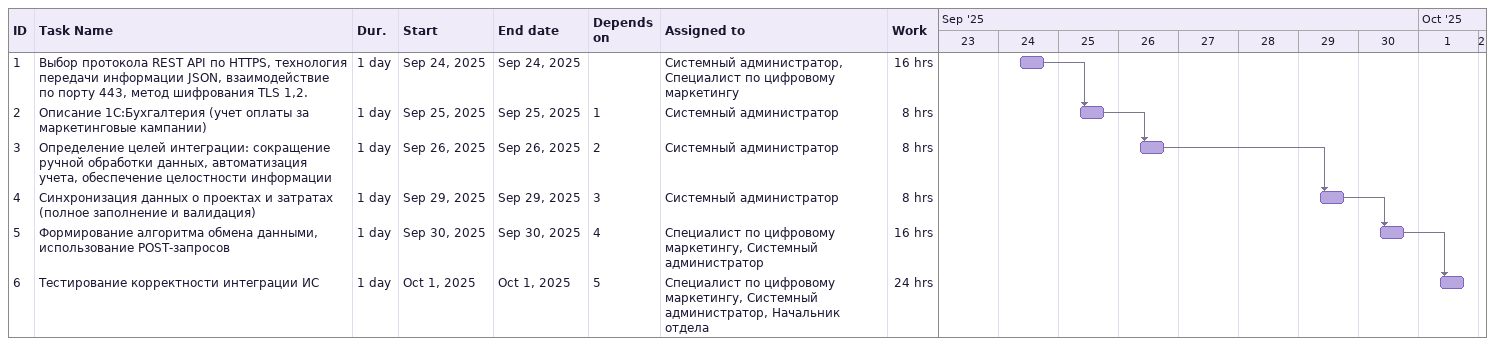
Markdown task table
| ID | Task | Duration | Start | Finish | Predecessors | Resources | Work (h) |
|---|---|---|---|---|---|---|---|
| 1 | Выбор протокола REST API по HTTPS, технология передачи информации JSON, взаимодействие по порту 443, метод шифрования TLS 1,2. | 1d | 2025-09-24 | 2025-09-24 |  | Системный администратор, Специалист по цифровому маркетингу | 16 |
| 2 | Описание 1С:Бухгалтерия (учет оплаты за маркетинговые кампании) | 1d | 2025-09-25 | 2025-09-25 | 1 | Системный администратор | 8 |
| 3 | Определение целей интеграции: сокращение ручной обработки данных, автоматизация учета, обеспечение целостности информации | 1d | 2025-09-26 | 2025-09-26 | 2 | Системный администратор | 8 |
| 4 | Синхронизация данных о проектах и затратах (полное заполнение и валидация) | 1d | 2025-09-29 | 2025-09-29 | 3 | Системный администратор | 8 |
| 5 | Формирование алгоритма обмена данными, использование POST-запросов | 1d | 2025-09-30 | 2025-09-30 | 4 | Специалист по цифровому маркетингу, Системный администратор | 16 |
| 6 | Тестирование корректности интеграции ИС | 1d | 2025-10-01 | 2025-10-01 | 5 | Специалист по цифровому маркетингу, Системный администратор, Начальник отдела | 24 |
